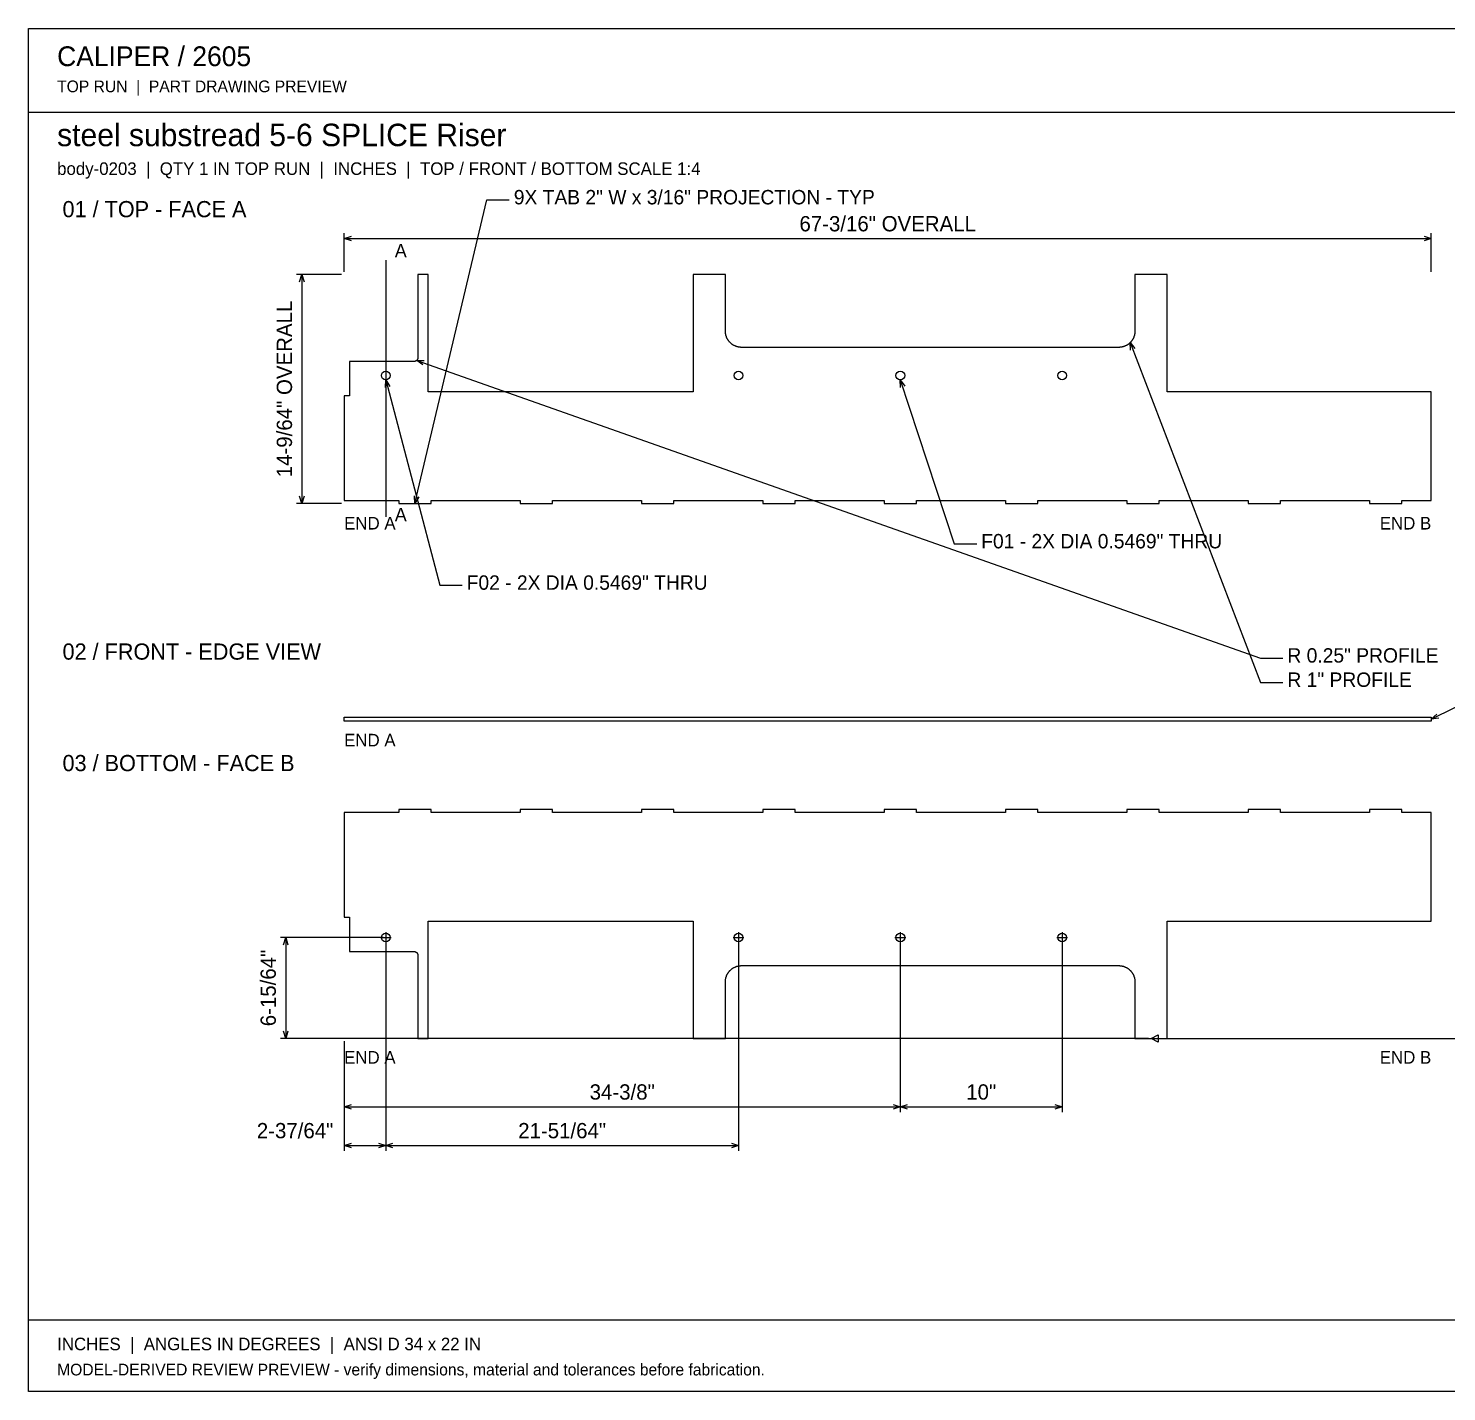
# Model space of a CAD drawing. Header units: inches. Extents: x 2 to 134, y 2 to 86.
# Drawn here: x 1.9 to 89.5, y 1.9 to 86.1 of the extents above; entities that cross this region are included whole.
import ezdxf
from ezdxf.enums import TextEntityAlignment as Align

# ---------------------------------------------------------------- set-up
doc = ezdxf.new("R2010")
doc.units = ezdxf.units.IN
doc.header["$MEASUREMENT"] = 0

msp = doc.modelspace()

# ---------------------------------------------------------------- linework, layer by layer
at = {"layer": 'ANNOTATION'}
for p, q in [((25.781, 56.762), (30.226, 75.515)), ((30.226, 75.515), (31.615, 75.515)), ((21.406, 71.071), (21.406, 73.46)), ((21.406, 73.126), (21.851, 73.265)), ((21.406, 73.126), (88.594, 73.126)), ((21.851, 72.988), (21.406, 73.126)), ((88.149, 73.265), (88.594, 73.126)), ((88.594, 73.126), (88.149, 72.988)), ((88.594, 71.071), (88.594, 73.46)), ((23.979, 71.793), (23.979, 55.929)), ((21.24, 70.904), (18.462, 70.904)), ((18.656, 70.46), (18.795, 70.904)), ((18.795, 70.904), (18.795, 56.762)), ((18.795, 70.904), (18.934, 70.46)), ((69.987, 66.697), (78.038, 45.707)), ((70.016, 66.232), (69.987, 66.697)), ((69.987, 66.697), (70.276, 66.332)), ((25.894, 65.602), (78.038, 47.207)), ((26.267, 65.324), (25.894, 65.602)), ((25.894, 65.602), (26.359, 65.586)), ((23.957, 63.926), (23.979, 64.391)), ((23.979, 64.391), (27.312, 51.707)), ((23.979, 64.391), (24.226, 63.996)), ((55.781, 64.391), (59.115, 54.262)), ((55.788, 63.925), (55.781, 64.391)), ((55.781, 64.391), (56.052, 64.012)), ((18.795, 56.762), (18.656, 57.207)), ((18.934, 57.207), (18.795, 56.762)), ((25.781, 56.762), (25.749, 57.227)), ((26.019, 57.163), (25.781, 56.762)), ((21.24, 56.762), (18.462, 56.762)), ((59.115, 54.262), (60.503, 54.262)), ((27.312, 51.707), (28.701, 51.707)), ((78.038, 47.207), (79.427, 47.207)), ((78.038, 45.707), (79.427, 45.707)), ((88.594, 43.431), (91.649, 44.944)), ((88.594, 43.431), (88.93, 43.752)), ((89.054, 43.503), (88.594, 43.431)), ((23.812, 29.947), (17.462, 29.947)), ((17.656, 29.502), (17.795, 29.947)), ((17.795, 29.947), (17.795, 23.707)), ((17.795, 29.947), (17.934, 29.502)), ((23.645, 29.947), (24.312, 29.947)), ((23.979, 30.28), (23.979, 29.614)), ((45.448, 29.947), (46.115, 29.947)), ((45.781, 30.28), (45.781, 29.614)), ((55.448, 29.947), (56.115, 29.947)), ((55.781, 30.28), (55.781, 29.614)), ((65.448, 29.947), (66.115, 29.947)), ((65.781, 30.28), (65.781, 29.614)), ((23.979, 29.78), (23.979, 16.762)), ((23.979, 29.78), (23.979, 16.762)), ((45.781, 29.78), (45.781, 16.762)), ((55.781, 29.78), (55.781, 19.151)), ((55.781, 29.78), (55.781, 19.151)), ((65.781, 29.78), (65.781, 19.151)), ((71.113, 23.707), (17.462, 23.707)), ((17.795, 23.707), (17.656, 24.151)), ((17.934, 24.151), (17.795, 23.707)), ((71.28, 23.707), (71.724, 23.929)), ((71.28, 23.707), (90.538, 23.707)), ((71.724, 23.485), (71.28, 23.707)), ((71.724, 23.929), (71.724, 23.485)), ((21.406, 23.54), (21.406, 19.151)), ((21.406, 23.54), (21.406, 16.762)), ((21.406, 19.485), (21.851, 19.624)), ((21.406, 19.485), (55.781, 19.485)), ((21.851, 19.346), (21.406, 19.485)), ((55.337, 19.624), (55.781, 19.485)), ((55.781, 19.485), (55.337, 19.346)), ((55.781, 19.485), (56.226, 19.624)), ((55.781, 19.485), (65.781, 19.485)), ((56.226, 19.346), (55.781, 19.485)), ((65.337, 19.624), (65.781, 19.485)), ((65.781, 19.485), (65.337, 19.346)), ((21.406, 17.096), (21.851, 17.235)), ((21.406, 17.096), (23.979, 17.096)), ((21.851, 16.957), (21.406, 17.096)), ((23.534, 17.235), (23.979, 17.096)), ((23.979, 17.096), (23.534, 16.957)), ((23.979, 17.096), (24.423, 17.235)), ((23.979, 17.096), (45.781, 17.096)), ((24.423, 16.957), (23.979, 17.096)), ((45.337, 17.235), (45.781, 17.096)), ((45.781, 17.096), (45.337, 16.957))]:
    msp.add_line(p, q, dxfattribs=at)
at = {"layer": 'OUTLINE'}
for p, q in [((1.889, 86.111), (134.111, 86.111)), ((1.889, 1.889), (1.889, 86.111)), ((1.889, 80.944), (134.111, 80.944)), ((26.592, 70.904), (25.967, 70.904)), ((25.967, 70.904), (25.967, 65.779)), ((26.592, 63.654), (26.592, 70.904)), ((44.97, 70.904), (42.97, 70.904)), ((42.97, 70.904), (42.97, 63.654)), ((44.97, 67.404), (44.97, 70.904)), ((72.28, 70.904), (70.28, 70.904)), ((70.28, 70.904), (70.28, 67.404)), ((72.28, 63.654), (72.28, 70.904)), ((44.971, 67.38), (44.97, 67.404)), ((44.971, 67.355), (44.971, 67.38)), ((44.973, 67.331), (44.971, 67.355)), ((44.975, 67.306), (44.973, 67.331)), ((44.978, 67.282), (44.975, 67.306)), ((44.981, 67.257), (44.978, 67.282)), ((44.985, 67.233), (44.981, 67.257)), ((44.989, 67.209), (44.985, 67.233)), ((44.995, 67.185), (44.989, 67.209)), ((45, 67.161), (44.995, 67.185)), ((45.006, 67.138), (45, 67.161)), ((45.013, 67.114), (45.006, 67.138)), ((45.021, 67.091), (45.013, 67.114)), ((45.029, 67.067), (45.021, 67.091)), ((45.037, 67.044), (45.029, 67.067)), ((45.046, 67.022), (45.037, 67.044)), ((45.056, 66.999), (45.046, 67.022)), ((45.066, 66.977), (45.056, 66.999)), ((45.077, 66.955), (45.066, 66.977)), ((45.088, 66.933), (45.077, 66.955)), ((45.1, 66.911), (45.088, 66.933)), ((45.113, 66.89), (45.1, 66.911)), ((45.125, 66.869), (45.113, 66.89)), ((45.139, 66.849), (45.125, 66.869)), ((45.153, 66.828), (45.139, 66.849)), ((45.167, 66.809), (45.153, 66.828)), ((45.182, 66.789), (45.167, 66.809)), ((45.197, 66.77), (45.182, 66.789)), ((45.213, 66.751), (45.197, 66.77)), ((45.229, 66.733), (45.213, 66.751)), ((45.246, 66.715), (45.229, 66.733)), ((45.263, 66.697), (45.246, 66.715)), ((45.281, 66.68), (45.263, 66.697)), ((45.299, 66.663), (45.281, 66.68)), ((45.317, 66.647), (45.299, 66.663)), ((45.336, 66.631), (45.317, 66.647)), ((45.355, 66.616), (45.336, 66.631)), ((69.914, 66.631), (69.895, 66.616)), ((69.933, 66.647), (69.914, 66.631)), ((69.951, 66.663), (69.933, 66.647)), ((69.969, 66.68), (69.951, 66.663)), ((69.987, 66.697), (69.969, 66.68)), ((70.004, 66.715), (69.987, 66.697)), ((70.021, 66.733), (70.004, 66.715)), ((70.037, 66.751), (70.021, 66.733)), ((70.053, 66.77), (70.037, 66.751)), ((70.068, 66.789), (70.053, 66.77)), ((70.083, 66.809), (70.068, 66.789)), ((70.097, 66.828), (70.083, 66.809)), ((70.111, 66.849), (70.097, 66.828)), ((70.125, 66.869), (70.111, 66.849)), ((70.137, 66.89), (70.125, 66.869)), ((70.15, 66.911), (70.137, 66.89)), ((70.162, 66.933), (70.15, 66.911)), ((70.173, 66.955), (70.162, 66.933)), ((70.184, 66.977), (70.173, 66.955)), ((70.194, 66.999), (70.184, 66.977)), ((70.204, 67.022), (70.194, 66.999)), ((70.213, 67.044), (70.204, 67.022)), ((70.221, 67.067), (70.213, 67.044)), ((70.229, 67.091), (70.221, 67.067)), ((70.237, 67.114), (70.229, 67.091)), ((70.244, 67.138), (70.237, 67.114)), ((70.25, 67.161), (70.244, 67.138)), ((70.255, 67.185), (70.25, 67.161)), ((70.261, 67.209), (70.255, 67.185)), ((70.265, 67.233), (70.261, 67.209)), ((70.269, 67.257), (70.265, 67.233)), ((70.272, 67.282), (70.269, 67.257)), ((70.275, 67.306), (70.272, 67.282)), ((70.277, 67.331), (70.275, 67.306)), ((70.279, 67.355), (70.277, 67.331)), ((70.28, 67.404), (70.279, 67.38)), ((70.279, 67.38), (70.279, 67.355)), ((25.965, 65.743), (25.964, 65.736)), ((25.966, 65.755), (25.965, 65.749)), ((25.965, 65.749), (25.965, 65.743)), ((25.967, 65.761), (25.966, 65.755)), ((25.967, 65.779), (25.967, 65.773)), ((25.967, 65.773), (25.967, 65.767)), ((25.967, 65.767), (25.967, 65.761)), ((45.375, 66.601), (45.355, 66.616)), ((45.394, 66.587), (45.375, 66.601)), ((45.415, 66.573), (45.394, 66.587)), ((45.435, 66.559), (45.415, 66.573)), ((45.456, 66.546), (45.435, 66.559)), ((45.477, 66.534), (45.456, 66.546)), ((45.499, 66.522), (45.477, 66.534)), ((45.521, 66.511), (45.499, 66.522)), ((45.543, 66.5), (45.521, 66.511)), ((45.565, 66.49), (45.543, 66.5)), ((45.588, 66.48), (45.565, 66.49)), ((45.61, 66.471), (45.588, 66.48)), ((45.633, 66.463), (45.61, 66.471)), ((45.657, 66.455), (45.633, 66.463)), ((45.68, 66.447), (45.657, 66.455)), ((45.704, 66.44), (45.68, 66.447)), ((45.727, 66.434), (45.704, 66.44)), ((45.751, 66.429), (45.727, 66.434)), ((45.775, 66.423), (45.751, 66.429)), ((45.799, 66.419), (45.775, 66.423)), ((45.824, 66.415), (45.799, 66.419)), ((45.848, 66.412), (45.824, 66.415)), ((45.872, 66.409), (45.848, 66.412)), ((45.897, 66.407), (45.872, 66.409)), ((45.921, 66.405), (45.897, 66.407)), ((45.946, 66.405), (45.921, 66.405)), ((45.97, 66.404), (45.946, 66.405)), ((69.28, 66.404), (45.97, 66.404)), ((69.304, 66.405), (69.28, 66.404)), ((69.329, 66.405), (69.304, 66.405)), ((69.353, 66.407), (69.329, 66.405)), ((69.378, 66.409), (69.353, 66.407)), ((69.402, 66.412), (69.378, 66.409)), ((69.426, 66.415), (69.402, 66.412)), ((69.451, 66.419), (69.426, 66.415)), ((69.475, 66.423), (69.451, 66.419)), ((69.499, 66.429), (69.475, 66.423)), ((69.523, 66.434), (69.499, 66.429)), ((69.546, 66.44), (69.523, 66.434)), ((69.57, 66.447), (69.546, 66.44)), ((69.593, 66.455), (69.57, 66.447)), ((69.617, 66.463), (69.593, 66.455)), ((69.64, 66.471), (69.617, 66.463)), ((69.662, 66.48), (69.64, 66.471)), ((69.685, 66.49), (69.662, 66.48)), ((69.707, 66.5), (69.685, 66.49)), ((69.729, 66.511), (69.707, 66.5)), ((69.751, 66.522), (69.729, 66.511)), ((69.773, 66.534), (69.751, 66.522)), ((69.794, 66.546), (69.773, 66.534)), ((69.815, 66.559), (69.794, 66.546)), ((69.835, 66.573), (69.815, 66.559)), ((69.856, 66.587), (69.835, 66.573)), ((69.875, 66.601), (69.856, 66.587)), ((69.895, 66.616), (69.875, 66.601)), ((25.717, 65.529), (21.729, 65.529)), ((21.729, 65.529), (21.729, 63.404)), ((25.723, 65.529), (25.717, 65.529)), ((25.73, 65.53), (25.723, 65.529)), ((25.736, 65.53), (25.73, 65.53)), ((25.742, 65.53), (25.736, 65.53)), ((25.748, 65.531), (25.742, 65.53)), ((25.754, 65.532), (25.748, 65.531)), ((25.76, 65.533), (25.754, 65.532)), ((25.766, 65.534), (25.76, 65.533)), ((25.772, 65.535), (25.766, 65.534)), ((25.778, 65.537), (25.772, 65.535)), ((25.784, 65.538), (25.778, 65.537)), ((25.79, 65.54), (25.784, 65.538)), ((25.796, 65.542), (25.79, 65.54)), ((25.801, 65.544), (25.796, 65.542)), ((25.807, 65.546), (25.801, 65.544)), ((25.813, 65.548), (25.807, 65.546)), ((25.819, 65.551), (25.813, 65.548)), ((25.824, 65.553), (25.819, 65.551)), ((25.83, 65.556), (25.824, 65.553)), ((25.835, 65.559), (25.83, 65.556)), ((25.84, 65.562), (25.835, 65.559)), ((25.846, 65.565), (25.84, 65.562)), ((25.851, 65.568), (25.846, 65.565)), ((25.856, 65.571), (25.851, 65.568)), ((25.861, 65.575), (25.856, 65.571)), ((25.866, 65.578), (25.861, 65.575)), ((25.871, 65.582), (25.866, 65.578)), ((25.876, 65.586), (25.871, 65.582)), ((25.881, 65.59), (25.876, 65.586)), ((25.885, 65.594), (25.881, 65.59)), ((25.89, 65.598), (25.885, 65.594)), ((25.894, 65.602), (25.89, 65.598)), ((25.898, 65.607), (25.894, 65.602)), ((25.902, 65.611), (25.898, 65.607)), ((25.907, 65.616), (25.902, 65.611)), ((25.911, 65.621), (25.907, 65.616)), ((25.914, 65.625), (25.911, 65.621)), ((25.918, 65.63), (25.914, 65.625)), ((25.922, 65.635), (25.918, 65.63)), ((25.925, 65.64), (25.922, 65.635)), ((25.928, 65.645), (25.925, 65.64)), ((25.932, 65.651), (25.928, 65.645)), ((25.935, 65.656), (25.932, 65.651)), ((25.938, 65.661), (25.935, 65.656)), ((25.941, 65.667), (25.938, 65.661)), ((25.943, 65.672), (25.941, 65.667)), ((25.946, 65.678), (25.943, 65.672)), ((25.948, 65.684), (25.946, 65.678)), ((25.95, 65.689), (25.948, 65.684)), ((25.953, 65.695), (25.95, 65.689)), ((25.955, 65.701), (25.953, 65.695)), ((25.956, 65.707), (25.955, 65.701)), ((25.958, 65.713), (25.956, 65.707)), ((25.96, 65.718), (25.958, 65.713)), ((25.961, 65.724), (25.96, 65.718)), ((25.962, 65.73), (25.961, 65.724)), ((25.964, 65.736), (25.962, 65.73)), ((21.729, 63.404), (21.406, 63.404)), ((21.406, 63.404), (21.406, 56.95)), ((42.97, 63.654), (26.592, 63.654)), ((88.594, 63.654), (72.28, 63.654)), ((88.594, 56.95), (88.594, 63.654)), ((21.406, 56.95), (24.781, 56.95)), ((24.781, 56.95), (24.781, 56.762)), ((24.781, 56.762), (26.781, 56.762)), ((26.781, 56.762), (26.781, 56.95)), ((26.781, 56.95), (32.281, 56.95)), ((32.281, 56.95), (32.281, 56.762)), ((32.281, 56.762), (34.281, 56.762)), ((34.281, 56.762), (34.281, 56.95)), ((34.281, 56.95), (39.781, 56.95)), ((39.781, 56.95), (39.781, 56.762)), ((39.781, 56.762), (41.781, 56.762)), ((41.781, 56.762), (41.781, 56.95)), ((41.781, 56.95), (47.281, 56.95)), ((47.281, 56.95), (47.281, 56.762)), ((47.281, 56.762), (49.281, 56.762)), ((49.281, 56.762), (49.281, 56.95)), ((49.281, 56.95), (54.781, 56.95)), ((54.781, 56.95), (54.781, 56.762)), ((54.781, 56.762), (56.781, 56.762)), ((56.781, 56.762), (56.781, 56.95)), ((56.781, 56.95), (62.281, 56.95)), ((62.281, 56.95), (62.281, 56.762)), ((62.281, 56.762), (64.281, 56.762)), ((64.281, 56.762), (64.281, 56.95)), ((64.281, 56.95), (69.781, 56.95)), ((69.781, 56.95), (69.781, 56.762)), ((69.781, 56.762), (71.781, 56.762)), ((71.781, 56.762), (71.781, 56.95)), ((71.781, 56.95), (77.281, 56.95)), ((77.281, 56.95), (77.281, 56.762)), ((77.281, 56.762), (79.281, 56.762)), ((79.281, 56.762), (79.281, 56.95)), ((79.281, 56.95), (84.781, 56.95)), ((84.781, 56.95), (84.781, 56.762)), ((84.781, 56.762), (86.781, 56.762)), ((86.781, 56.762), (86.781, 56.95)), ((86.781, 56.95), (88.594, 56.95)), ((21.406, 43.556), (88.594, 43.556)), ((21.406, 43.306), (21.406, 43.556)), ((88.594, 43.306), (21.406, 43.306)), ((88.594, 43.556), (88.594, 43.306)), ((26.781, 37.849), (24.781, 37.849)), ((24.781, 37.849), (24.781, 37.661)), ((26.781, 37.661), (26.781, 37.849)), ((34.281, 37.849), (32.281, 37.849)), ((32.281, 37.849), (32.281, 37.661)), ((34.281, 37.661), (34.281, 37.849)), ((41.781, 37.849), (39.781, 37.849)), ((39.781, 37.849), (39.781, 37.661)), ((41.781, 37.661), (41.781, 37.849)), ((49.281, 37.849), (47.281, 37.849)), ((47.281, 37.849), (47.281, 37.661)), ((49.281, 37.661), (49.281, 37.849)), ((56.781, 37.849), (54.781, 37.849)), ((54.781, 37.849), (54.781, 37.661)), ((56.781, 37.661), (56.781, 37.849)), ((64.281, 37.849), (62.281, 37.849)), ((62.281, 37.849), (62.281, 37.661)), ((64.281, 37.661), (64.281, 37.849)), ((71.781, 37.849), (69.781, 37.849)), ((69.781, 37.849), (69.781, 37.661)), ((71.781, 37.661), (71.781, 37.849)), ((79.281, 37.849), (77.281, 37.849)), ((77.281, 37.849), (77.281, 37.661)), ((79.281, 37.661), (79.281, 37.849)), ((86.781, 37.849), (84.781, 37.849)), ((84.781, 37.849), (84.781, 37.661)), ((86.781, 37.661), (86.781, 37.849)), ((24.781, 37.661), (21.406, 37.661)), ((21.406, 37.661), (21.406, 31.207)), ((32.281, 37.661), (26.781, 37.661)), ((39.781, 37.661), (34.281, 37.661)), ((47.281, 37.661), (41.781, 37.661)), ((54.781, 37.661), (49.281, 37.661)), ((62.281, 37.661), (56.781, 37.661)), ((69.781, 37.661), (64.281, 37.661)), ((77.281, 37.661), (71.781, 37.661)), ((84.781, 37.661), (79.281, 37.661)), ((88.594, 37.661), (86.781, 37.661)), ((88.594, 30.957), (88.594, 37.661)), ((21.406, 31.207), (21.729, 31.207)), ((21.729, 31.207), (21.729, 29.082)), ((26.592, 23.707), (26.592, 30.957)), ((26.592, 30.957), (42.97, 30.957)), ((42.97, 30.957), (42.97, 23.707)), ((72.28, 23.707), (72.28, 30.957)), ((72.28, 30.957), (88.594, 30.957)), ((21.729, 29.082), (25.717, 29.082)), ((25.717, 29.082), (25.723, 29.082)), ((25.723, 29.082), (25.73, 29.082)), ((25.73, 29.082), (25.736, 29.081)), ((25.736, 29.081), (25.742, 29.081)), ((25.742, 29.081), (25.748, 29.08)), ((25.748, 29.08), (25.754, 29.079)), ((25.754, 29.079), (25.76, 29.078)), ((25.76, 29.078), (25.766, 29.077)), ((25.766, 29.077), (25.772, 29.076)), ((25.772, 29.076), (25.778, 29.074)), ((25.778, 29.074), (25.784, 29.073)), ((25.784, 29.073), (25.79, 29.071)), ((25.79, 29.071), (25.796, 29.069)), ((25.796, 29.069), (25.801, 29.067)), ((25.801, 29.067), (25.807, 29.065)), ((25.807, 29.065), (25.813, 29.063)), ((25.813, 29.063), (25.819, 29.06)), ((25.819, 29.06), (25.824, 29.058)), ((25.824, 29.058), (25.83, 29.055)), ((25.83, 29.055), (25.835, 29.052)), ((25.835, 29.052), (25.84, 29.049)), ((25.84, 29.049), (25.846, 29.046)), ((25.846, 29.046), (25.851, 29.043)), ((25.851, 29.043), (25.856, 29.04)), ((25.856, 29.04), (25.861, 29.036)), ((25.861, 29.036), (25.866, 29.033)), ((25.866, 29.033), (25.871, 29.029)), ((25.871, 29.029), (25.876, 29.025)), ((25.876, 29.025), (25.881, 29.021)), ((25.881, 29.021), (25.885, 29.017)), ((25.885, 29.017), (25.89, 29.013)), ((25.89, 29.013), (25.894, 29.009)), ((25.894, 29.009), (25.898, 29.004)), ((25.898, 29.004), (25.902, 29)), ((25.902, 29), (25.907, 28.995)), ((25.907, 28.995), (25.911, 28.99)), ((25.911, 28.99), (25.914, 28.986)), ((25.914, 28.986), (25.918, 28.981)), ((25.918, 28.981), (25.922, 28.976)), ((25.922, 28.976), (25.925, 28.971)), ((25.925, 28.971), (25.928, 28.966)), ((25.928, 28.966), (25.932, 28.96)), ((25.932, 28.96), (25.935, 28.955)), ((25.935, 28.955), (25.938, 28.95)), ((25.938, 28.95), (25.941, 28.944)), ((25.941, 28.944), (25.943, 28.939)), ((25.943, 28.939), (25.946, 28.933)), ((25.946, 28.933), (25.948, 28.928)), ((25.948, 28.928), (25.95, 28.922)), ((25.95, 28.922), (25.953, 28.916)), ((25.953, 28.916), (25.955, 28.91)), ((25.955, 28.91), (25.956, 28.904)), ((25.956, 28.904), (25.958, 28.899)), ((25.958, 28.899), (25.96, 28.893)), ((25.96, 28.893), (25.961, 28.887)), ((25.961, 28.887), (25.962, 28.881)), ((25.962, 28.881), (25.964, 28.875)), ((25.964, 28.875), (25.965, 28.869)), ((25.965, 28.869), (25.965, 28.862)), ((25.965, 28.862), (25.966, 28.856)), ((25.966, 28.856), (25.967, 28.85)), ((25.967, 28.85), (25.967, 28.844)), ((25.967, 28.844), (25.967, 28.838)), ((25.967, 28.838), (25.967, 28.832)), ((25.967, 28.832), (25.967, 23.707)), ((45.415, 28.038), (45.435, 28.052)), ((45.435, 28.052), (45.456, 28.065)), ((45.456, 28.065), (45.477, 28.077)), ((45.477, 28.077), (45.499, 28.089)), ((45.499, 28.089), (45.521, 28.1)), ((45.521, 28.1), (45.543, 28.111)), ((45.543, 28.111), (45.565, 28.121)), ((45.565, 28.121), (45.588, 28.131)), ((45.588, 28.131), (45.61, 28.14)), ((45.61, 28.14), (45.633, 28.148)), ((45.633, 28.148), (45.657, 28.156)), ((45.657, 28.156), (45.68, 28.164)), ((45.68, 28.164), (45.704, 28.171)), ((45.704, 28.171), (45.727, 28.177)), ((45.727, 28.177), (45.751, 28.183)), ((45.751, 28.183), (45.775, 28.188)), ((45.775, 28.188), (45.799, 28.192)), ((45.799, 28.192), (45.824, 28.196)), ((45.824, 28.196), (45.848, 28.199)), ((45.848, 28.199), (45.872, 28.202)), ((45.872, 28.202), (45.897, 28.204)), ((45.897, 28.204), (45.921, 28.206)), ((45.921, 28.206), (45.946, 28.207)), ((45.946, 28.207), (45.97, 28.207)), ((45.97, 28.207), (69.28, 28.207)), ((69.28, 28.207), (69.304, 28.207)), ((69.304, 28.207), (69.329, 28.206)), ((69.329, 28.206), (69.353, 28.204)), ((69.353, 28.204), (69.378, 28.202)), ((69.378, 28.202), (69.402, 28.199)), ((69.402, 28.199), (69.426, 28.196)), ((69.426, 28.196), (69.451, 28.192)), ((69.451, 28.192), (69.475, 28.188)), ((69.475, 28.188), (69.499, 28.183)), ((69.499, 28.183), (69.523, 28.177)), ((69.523, 28.177), (69.546, 28.171)), ((69.546, 28.171), (69.57, 28.164)), ((69.57, 28.164), (69.593, 28.156)), ((69.593, 28.156), (69.617, 28.148)), ((69.617, 28.148), (69.64, 28.14)), ((69.64, 28.14), (69.662, 28.131)), ((69.662, 28.131), (69.685, 28.121)), ((69.685, 28.121), (69.707, 28.111)), ((69.707, 28.111), (69.729, 28.1)), ((69.729, 28.1), (69.751, 28.089)), ((69.751, 28.089), (69.773, 28.077)), ((69.773, 28.077), (69.794, 28.065)), ((69.794, 28.065), (69.815, 28.052)), ((69.815, 28.052), (69.835, 28.038)), ((44.97, 27.207), (44.971, 27.231)), ((44.97, 23.707), (44.97, 27.207)), ((44.971, 27.256), (44.973, 27.28)), ((44.971, 27.231), (44.971, 27.256)), ((44.973, 27.28), (44.975, 27.305)), ((44.975, 27.305), (44.978, 27.329)), ((44.978, 27.329), (44.981, 27.354)), ((44.981, 27.354), (44.985, 27.378)), ((44.985, 27.378), (44.989, 27.402)), ((44.989, 27.402), (44.995, 27.426)), ((44.995, 27.426), (45, 27.45)), ((45, 27.45), (45.006, 27.474)), ((45.006, 27.474), (45.013, 27.497)), ((45.013, 27.497), (45.021, 27.521)), ((45.021, 27.521), (45.029, 27.544)), ((45.029, 27.544), (45.037, 27.567)), ((45.037, 27.567), (45.046, 27.59)), ((45.046, 27.59), (45.056, 27.612)), ((45.056, 27.612), (45.066, 27.634)), ((45.066, 27.634), (45.077, 27.656)), ((45.077, 27.656), (45.088, 27.678)), ((45.088, 27.678), (45.1, 27.7)), ((45.1, 27.7), (45.113, 27.721)), ((45.113, 27.721), (45.125, 27.742)), ((45.125, 27.742), (45.139, 27.762)), ((45.139, 27.762), (45.153, 27.783)), ((45.153, 27.783), (45.167, 27.803)), ((45.167, 27.803), (45.182, 27.822)), ((45.182, 27.822), (45.197, 27.841)), ((45.197, 27.841), (45.213, 27.86)), ((45.213, 27.86), (45.229, 27.878)), ((45.229, 27.878), (45.246, 27.896)), ((45.246, 27.896), (45.263, 27.914)), ((45.263, 27.914), (45.281, 27.931)), ((45.281, 27.931), (45.299, 27.948)), ((45.299, 27.948), (45.317, 27.964)), ((45.317, 27.964), (45.336, 27.98)), ((45.336, 27.98), (45.355, 27.995)), ((45.355, 27.995), (45.375, 28.01)), ((45.375, 28.01), (45.394, 28.024)), ((45.394, 28.024), (45.415, 28.038)), ((69.835, 28.038), (69.856, 28.024)), ((69.856, 28.024), (69.875, 28.01)), ((69.875, 28.01), (69.895, 27.995)), ((69.895, 27.995), (69.914, 27.98)), ((69.914, 27.98), (69.933, 27.964)), ((69.933, 27.964), (69.951, 27.948)), ((69.951, 27.948), (69.969, 27.931)), ((69.969, 27.931), (69.987, 27.914)), ((69.987, 27.914), (70.004, 27.896)), ((70.004, 27.896), (70.021, 27.878)), ((70.021, 27.878), (70.037, 27.86)), ((70.037, 27.86), (70.053, 27.841)), ((70.053, 27.841), (70.068, 27.822)), ((70.068, 27.822), (70.083, 27.803)), ((70.083, 27.803), (70.097, 27.783)), ((70.097, 27.783), (70.111, 27.762)), ((70.111, 27.762), (70.125, 27.742)), ((70.125, 27.742), (70.137, 27.721)), ((70.137, 27.721), (70.15, 27.7)), ((70.15, 27.7), (70.162, 27.678)), ((70.162, 27.678), (70.173, 27.656)), ((70.173, 27.656), (70.184, 27.634)), ((70.184, 27.634), (70.194, 27.612)), ((70.194, 27.612), (70.204, 27.59)), ((70.204, 27.59), (70.213, 27.567)), ((70.213, 27.567), (70.221, 27.544)), ((70.221, 27.544), (70.229, 27.521)), ((70.229, 27.521), (70.237, 27.497)), ((70.237, 27.497), (70.244, 27.474)), ((70.244, 27.474), (70.25, 27.45)), ((70.25, 27.45), (70.255, 27.426)), ((70.255, 27.426), (70.261, 27.402)), ((70.261, 27.402), (70.265, 27.378)), ((70.265, 27.378), (70.269, 27.354)), ((70.269, 27.354), (70.272, 27.329)), ((70.272, 27.329), (70.275, 27.305)), ((70.275, 27.305), (70.277, 27.28)), ((70.277, 27.28), (70.279, 27.256)), ((70.279, 27.256), (70.279, 27.231)), ((70.279, 27.231), (70.28, 27.207)), ((70.28, 27.207), (70.28, 23.707)), ((25.967, 23.707), (26.592, 23.707)), ((42.97, 23.707), (44.97, 23.707)), ((70.28, 23.707), (72.28, 23.707)), ((1.889, 6.333), (134.111, 6.333)), ((134.111, 1.889), (1.889, 1.889))]:
    msp.add_line(p, q, dxfattribs=at)
for centre in [(23.979, 64.664), (45.781, 64.664), (55.781, 64.664), (65.781, 64.664), (23.979, 29.947), (45.781, 29.947), (55.781, 29.947), (65.781, 29.947)]:
    msp.add_circle(centre, 0.273, dxfattribs=at)

# ---------------------------------------------------------------- texts
at = {"layer": 'ANNOTATION'}
for s, height, p in [('CALIPER / 2605', 1.22222, (3.667, 83.778)), ('TOP RUN  |  PART DRAWING PREVIEW', 0.72222, (3.667, 82.167)), ('steel substread 5-6 SPLICE Riser', 1.38889, (3.667, 78.833)), ('body-0203  |  QTY 1 IN TOP RUN  |  INCHES  |  TOP / FRONT / BOTTOM SCALE 1:4', 0.77778, (3.667, 77.056)), ('01 / TOP - FACE A', 1, (4, 74.444)), ('9X TAB 2" W x 3/16" PROJECTION - TYP', 0.88889, (31.892, 75.238)), ('A', 0.833, (24.534, 71.96)), ('A', 0.833, (24.534, 55.651)), ('END A', 0.7778, (21.406, 55.151)), ('F01 - 2X DIA 0.5469" THRU', 0.88889, (60.781, 53.985)), ('F02 - 2X DIA 0.5469" THRU', 0.88889, (28.979, 51.429)), ('02 / FRONT - EDGE VIEW', 1, (4, 47.111)), ('R 0.25" PROFILE', 0.88889, (79.705, 46.929)), ('R 1" PROFILE', 0.88889, (79.705, 45.429)), ('END A', 0.7778, (21.406, 41.75)), ('03 / BOTTOM - FACE B', 1, (4, 40.222)), ('END A', 0.7778, (21.406, 22.151)), ('INCHES  |  ANGLES IN DEGREES  |  ANSI D 34 x 22 IN', 0.77778, (3.667, 4.444)), ('MODEL-DERIVED REVIEW PREVIEW - verify dimensions, material and tolerances before fabrication.', 0.72222, (3.667, 2.889))]:
    msp.add_text(s, height=height, dxfattribs=at).set_placement(p)
for s, height, p in [('67-3/16" OVERALL', 0.94444, (55, 73.571)), ('34-3/8"', 0.9444, (38.594, 19.929)), ('10"', 0.9444, (60.781, 19.929)), ('21-51/64"', 0.9444, (34.88, 17.54))]:
    msp.add_text(s, height=height, dxfattribs=at).set_placement(p, align=Align.CENTER)
for s, height, p in [('14-9/64" OVERALL', 0.94444, (18.184, 63.833)), ('6-15/64"', 0.9444, (17.184, 26.827))]:
    msp.add_text(s, height=height, rotation=90, dxfattribs=at).set_placement(p, align=Align.CENTER)
for s, height, p in [('END B', 0.7778, (88.594, 55.151)), ('END B', 0.7778, (88.594, 22.151)), ('2-37/64"', 0.9444, (20.74, 17.54))]:
    msp.add_text(s, height=height, dxfattribs=at).set_placement(p, align=Align.RIGHT)

doc.saveas('drawing.dxf')
